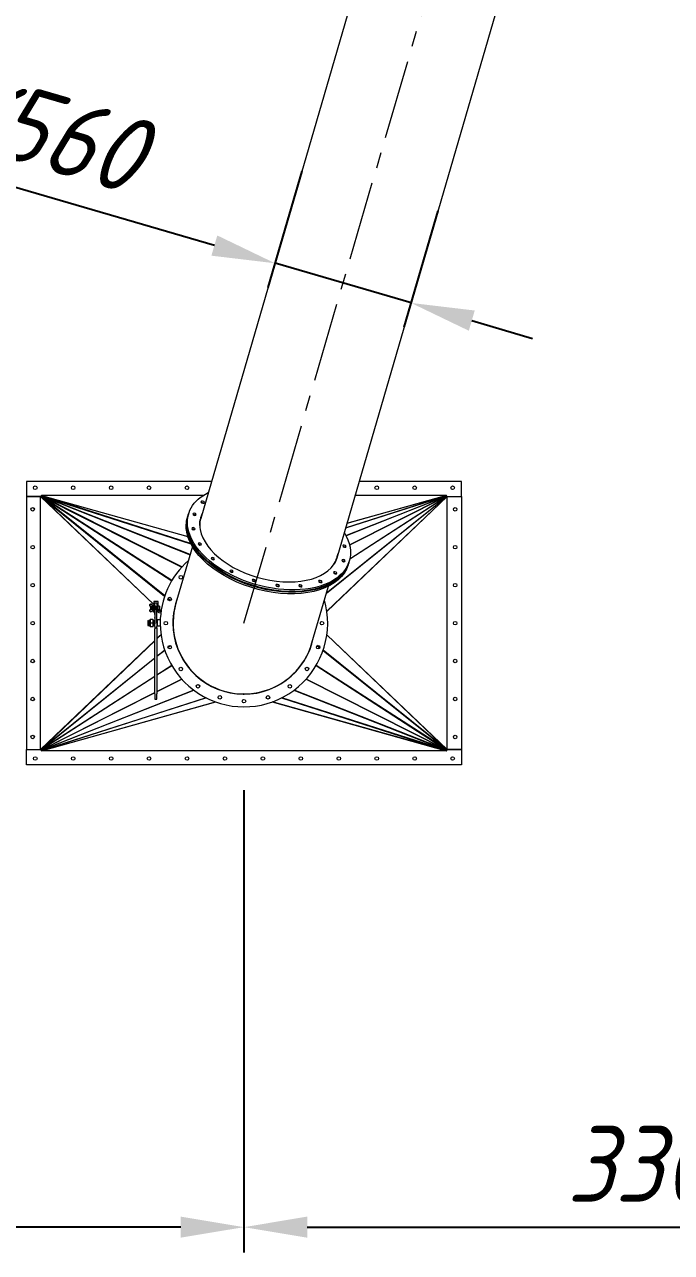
# Model space of a CAD drawing. Header units: inches. Extents: x -350577 to -266477, y -437959 to -377535.
# Drawn here: x -343023 to -340466, y -425663 to -420810 of the extents above; entities that cross this region are included whole.
import ezdxf

# ---------------------------------------------------------------- set-up
doc = ezdxf.new("R2010")
doc.units = ezdxf.units.IN
doc.header["$MEASUREMENT"] = 0
doc.linetypes.add('CENTER', pattern=[2, 1.25, -0.25, 0.25, -0.25])
doc.layers.add('CENTER       (itatec)', color=4, linetype='CENTER', lineweight=9)
doc.layers.add('ORGINAL (itatec)', color=3, linetype='Continuous', lineweight=9)
doc.styles.add('Geniso', font='geniso.shx', dxfattribs={"oblique": 15})
doc.dimstyles.new('scale 1b100', dxfattribs={"dimscale": 100, "dimtxt": 3, "dimasz": 2.5, "dimexe": 1, "dimexo": 1, "dimgap": 1, "dimtad": 1, "dimdec": 0, "dimzin": 0, "dimdsep": 46, "dimtxsty": 'Geniso', "dimcen": 0, "dimclrd": 1, "dimclre": 1, "dimclrt": 7, "dimadec": 0, "dimazin": 0, "dimtfac": 1, "dimtdec": 0, "dimtmove": 0, "dimatfit": 3, "dimfxl": 0.75, "dimtolj": 1, "dimtzin": 0, "dimarcsym": 0})

# ---------------------------------------------------------------- blocks, each defined once
blk = doc.blocks.new('*D38')
at = {"layer": 'Defpoints', "color": 0, "transparency": 16777216}
for p in [(-345505.2, -416935.9), (-342155.6, -423735.9), (-345505.2, -425563.4)]:
    blk.add_point(p, dxfattribs=at)
at = {"layer": 'ORGINAL (itatec)', "color": 1, "lineweight": -2, "transparency": 16777216}
for p, q in [((-345505.2, -417035.9), (-345505.2, -425663.4)), ((-342155.6, -423835.9), (-342155.6, -425663.4)), ((-342405.6, -425563.4), (-345255.2, -425563.4))]:
    blk.add_line(p, q, dxfattribs=at)
at = {"layer": 'ORGINAL (itatec)', "color": 1, "transparency": 16777216}
for points in [[(-345255.2, -425521.7), (-345255.2, -425605), (-345505.2, -425563.4)], [(-342405.6, -425521.7), (-342405.6, -425605), (-342155.6, -425563.4)]]:
    blk.add_solid(points, dxfattribs=at)
at = {"layer": 'ORGINAL (itatec)', "color": 7, "transparency": 16777216, "insert": (-343830.4, -425313.4), "char_height": 300, "attachment_point": 5, "style": 'Geniso'}
blk.add_mtext('\\A1;3350', dxfattribs=at)
blk = doc.blocks.new('*D39')
at = {"layer": 'Defpoints', "color": 0, "transparency": 16777216}
for p in [(-338855.2, -423525.9), (-342155.6, -423735.9), (-338855.2, -425563.4)]:
    blk.add_point(p, dxfattribs=at)
at = {"layer": 'ORGINAL (itatec)', "color": 1, "lineweight": -2, "transparency": 16777216}
for p, q in [((-338855.2, -423625.9), (-338855.2, -425663.4)), ((-342155.6, -423835.9), (-342155.6, -425663.4)), ((-341905.6, -425563.4), (-339105.2, -425563.4))]:
    blk.add_line(p, q, dxfattribs=at)
at = {"layer": 'ORGINAL (itatec)', "color": 1, "transparency": 16777216}
for points in [[(-341905.6, -425521.7), (-341905.6, -425605), (-342155.6, -425563.4)], [(-339105.2, -425521.7), (-339105.2, -425605), (-338855.2, -425563.4)]]:
    blk.add_solid(points, dxfattribs=at)
at = {"layer": 'ORGINAL (itatec)', "color": 7, "transparency": 16777216, "insert": (-340505.4, -425313.4), "char_height": 300, "attachment_point": 5, "style": 'Geniso'}
blk.add_mtext('\\A1;3300', dxfattribs=at)
blk = doc.blocks.new('*D73')
at = {"layer": 'Defpoints', "color": 0, "transparency": 16777216}
for p in [(-341898.4, -421293.4), (-341360.8, -421450.2), (-342032.6, -421753.6)]:
    blk.add_point(p, dxfattribs=at)
at = {"layer": 'ORGINAL (itatec)', "color": 1, "lineweight": -2, "transparency": 16777216}
for p, q in [((-342272.6, -421683.6), (-343536.4, -421315.1)), ((-341926.4, -421389.4), (-342060.6, -421849.6)), ((-341388.8, -421546.2), (-341522.9, -422006.4)), ((-341495, -421910.4), (-342032.6, -421753.6)), ((-341254.9, -421980.3), (-341014.9, -422050.3))]:
    blk.add_line(p, q, dxfattribs=at)
at = {"layer": 'ORGINAL (itatec)', "color": 1, "transparency": 16777216}
for points in [[(-342260.9, -421643.6), (-342284.2, -421723.6), (-342032.6, -421753.6)], [(-341243.3, -421940.3), (-341266.6, -422020.3), (-341495, -421910.4)]]:
    blk.add_solid(points, dxfattribs=at)
at = {"layer": 'ORGINAL (itatec)', "color": 7, "transparency": 16777216, "insert": (-342954.5, -421224.3), "char_height": 300, "attachment_point": 5, "rotation": 343.7438, "style": 'Geniso'}
blk.add_mtext('\\A1;%%C560', dxfattribs=at)

msp = doc.modelspace()

# ---------------------------------------------------------------- linework, layer by layer
at = {"layer": 'CENTER       (itatec)', "ltscale": 250}
msp.add_lwpolyline([(-342155.6, -423175.9), (-339934.4, -415558.3), (-339934.4, -415558.3, -0.284093), (-339527.4, -415117.4), (-333501.9, -412742.7)], format="xyb", dxfattribs=at)
at = {"layer": 'ORGINAL (itatec)'}
for p, q in [((-341309.3, -419273.1), (-342326.6, -422762.1)), ((-340771.7, -419429.9), (-341789, -422918.8)), ((-342284, -422615.9), (-343015.6, -422615.9)), ((-343015.6, -422615.9), (-343015.6, -422675.9)), ((-341295.6, -422615.9), (-341700.7, -422615.9)), ((-341295.6, -422675.9), (-341295.6, -422615.9)), ((-342956, -422672.8), (-342956.2, -422671.7)), ((-342956.2, -422671.7), (-342377.2, -422833.8)), ((-342366.2, -422860.7), (-342956.2, -422671.7)), ((-342955.6, -422671.3), (-342377.4, -422833.2)), ((-342955.6, -422671.8), (-342955.6, -422671.3)), ((-342316.6, -422671.3), (-342955.6, -422671.3)), ((-341754.2, -422799.6), (-341355.1, -422671.7)), ((-341355.1, -422671.7), (-341749.1, -422782)), ((-341749, -422781.4), (-341355.6, -422671.3)), ((-341355.6, -422671.3), (-341716.8, -422671.3)), ((-341355.6, -422671.8), (-341355.6, -422671.3)), ((-341355.2, -422672.8), (-341355.1, -422671.7)), ((-343015.6, -422675.9), (-342959.2, -422675.9)), ((-343015.6, -422675.9), (-343015.6, -423675.9)), ((-342959.2, -422675.9), (-343015.6, -422675.9)), ((-342958.5, -422675.9), (-342959.2, -422675.9)), ((-342959.2, -422675.9), (-342512.3, -423102.3)), ((-342959.2, -423675.9), (-342959.2, -422675.9)), ((-342957.3, -422675.7), (-342959, -422675.5)), ((-342959, -422675.5), (-342469, -423069.2)), ((-342512.3, -423101.7), (-342959, -422675.5)), ((-342955.6, -422675.9), (-342958.6, -422674.7)), ((-342958.6, -422674.7), (-342441.2, -423008.6)), ((-342468.7, -423068.3), (-342958.6, -422674.7)), ((-342955.6, -422675.9), (-342958.1, -422674)), ((-342958.1, -422674), (-342401.7, -422954.5)), ((-342440.8, -423007.8), (-342958.1, -422674)), ((-342956.5, -422674.9), (-342957.6, -422673.3)), ((-342957.6, -422673.3), (-342368.5, -422905.6)), ((-342401.1, -422953.8), (-342957.6, -422673.3)), ((-342956.5, -422673.7), (-342957, -422672.5)), ((-342957, -422672.5), (-342365.5, -422862)), ((-342368.2, -422904.7), (-342957, -422672.5)), ((-342440.9, -423008.1), (-342955.6, -422675.9)), ((-342440.9, -423008.1), (-342955.6, -422675.9)), ((-341352.3, -422675.5), (-341830, -423059.3)), ((-341829.5, -423057.8), (-341352.7, -422674.7)), ((-341827.9, -423129.3), (-341352.3, -422675.5)), ((-341352.1, -422675.9), (-341827.9, -423129.9)), ((-341354.2, -422672.5), (-341754.6, -422800.8)), ((-341752.3, -422829.4), (-341354.2, -422672.5)), ((-341353.6, -422673.3), (-341751.8, -422830.3)), ((-341738.2, -422867.1), (-341353.6, -422673.3)), ((-341353.2, -422674), (-341738, -422868)), ((-341352.7, -422674.7), (-341737.3, -422922.9)), ((-341737.2, -422922.1), (-341355.6, -422675.9)), ((-341737.2, -422922.1), (-341355.6, -422675.9)), ((-341737.1, -422921.8), (-341353.2, -422674)), ((-341355.6, -422675.9), (-341353.2, -422674)), ((-341355.6, -422675.9), (-341352.7, -422674.7)), ((-341354.8, -422674.9), (-341353.6, -422673.3)), ((-341354.7, -422673.7), (-341354.2, -422672.5)), ((-341354, -422675.7), (-341352.3, -422675.5)), ((-341352.8, -422675.9), (-341352.1, -422675.9)), ((-341352.1, -423675.9), (-341352.1, -422675.9)), ((-341352.1, -422675.9), (-341295.6, -422675.9)), ((-341352.1, -422675.9), (-341295.6, -422675.9)), ((-341295.6, -422675.9), (-341295.6, -423675.9)), ((-342377.4, -422754), (-342379.2, -422760.3)), ((-342374.7, -422744.7), (-342376.5, -422750.9)), ((-342359.1, -422873.5), (-342424.4, -423097.5)), ((-341741.9, -422939.3), (-341743.7, -422945.6)), ((-341739.1, -422930), (-341741, -422936.2)), ((-341886.8, -423254.3), (-341821.5, -423030.2)), ((-342527.9, -423105.2), (-342527.9, -423105.2)), ((-342520.8, -423101.1), (-342520.8, -423101.2)), ((-342514.3, -423109.4), (-342520.8, -423101.1)), ((-342514.3, -423123.3), (-342514.3, -423108.5)), ((-342514.3, -423108.5), (-342512.3, -423108.5)), ((-342494.3, -423090.9), (-342512.3, -423090.9)), ((-342512.3, -423090.9), (-342512.3, -423117.4)), ((-342507.3, -423117.4), (-342507.3, -423095.9)), ((-342507.3, -423095.9), (-342499.3, -423095.9)), ((-342500.8, -423112.7), (-342507.3, -423106.4)), ((-342507.3, -423107.1), (-342501.5, -423112.7)), ((-342499.3, -423095.9), (-342499.3, -423121.4)), ((-342494.3, -423124.1), (-342494.3, -423090.9)), ((-342489.6, -423108.4), (-342494.3, -423108.4)), ((-342489.6, -423108.4), (-342489.6, -423123.4)), ((-342489, -423109.4), (-342489.6, -423108.4)), ((-342456, -423079.6), (-342446.6, -423087.1)), ((-342445.7, -423086.7), (-342455.8, -423078.7)), ((-342427, -423102.9), (-342426.1, -423103.6)), ((-342425.9, -423102.7), (-342426.7, -423102)), ((-342527.9, -423126.6), (-342527.9, -423126.6)), ((-342525.3, -423112.7), (-342524.6, -423111.9)), ((-342525.3, -423112.7), (-342525.3, -423119.1)), ((-342525.3, -423119.1), (-342524.6, -423119.9)), ((-342524.6, -423111.9), (-342524.6, -423119.9)), ((-342523.8, -423111.9), (-342524.6, -423111.9)), ((-342523.8, -423119.9), (-342524.6, -423119.9)), ((-342523.8, -423111.9), (-342523.8, -423119.9)), ((-342523, -423112.7), (-342523.8, -423111.9)), ((-342523, -423119.1), (-342523.8, -423119.9)), ((-342523, -423112.7), (-342523, -423119.1)), ((-342522.3, -423112.7), (-342523, -423112.7)), ((-342522.3, -423119.1), (-342523, -423119.1)), ((-342522.3, -423112.7), (-342521.5, -423111.9)), ((-342522.3, -423112.7), (-342522.3, -423119.1)), ((-342522.3, -423119.1), (-342521.5, -423119.9)), ((-342521.5, -423111.9), (-342521.5, -423119.9)), ((-342520.8, -423111.9), (-342521.5, -423111.9)), ((-342520.8, -423119.9), (-342521.5, -423119.9)), ((-342520.8, -423120.8), (-342520.8, -423111)), ((-342514.3, -423122.4), (-342520.8, -423130.7)), ((-342520.8, -423130.6), (-342520.8, -423130.7)), ((-342514.3, -423123.3), (-342512.3, -423123.3)), ((-342512.3, -423132.4), (-342512.3, -423117.4)), ((-342512.3, -423117.4), (-342507.3, -423117.4)), ((-342512.3, -423132.4), (-342507.6, -423132.4)), ((-342507.3, -423131.6), (-342507.6, -423131.6)), ((-342507.6, -423131.6), (-342507.6, -423131.6)), ((-342507.3, -423131.6), (-342507.6, -423131.6)), ((-342507.6, -423133.5), (-342507.6, -423131.6)), ((-342507.3, -423133.5), (-342507.6, -423133.5)), ((-342507.6, -423133.7), (-342507.6, -423133.5)), ((-342507.3, -423133.7), (-342507.6, -423133.7)), ((-342507.6, -423136.1), (-342507.6, -423133.7)), ((-342507.3, -423136.1), (-342507.6, -423136.1)), ((-342507.3, -423136.8), (-342507.6, -423136.8)), ((-342507.6, -423137.1), (-342507.6, -423136.8)), ((-342507.3, -423137.1), (-342507.6, -423137.1)), ((-342507.6, -423141.4), (-342507.6, -423137.1)), ((-342507.6, -423141.4), (-342507.6, -423141.9)), ((-342507.3, -423141.4), (-342507.6, -423141.4)), ((-342507.3, -423141.9), (-342507.6, -423141.9)), ((-342507.6, -423142.5), (-342507.6, -423141.9)), ((-342507.6, -423142.5), (-342507.6, -423144.1)), ((-342507.6, -423144.1), (-342507.6, -423144.2)), ((-342507.3, -423144.1), (-342507.6, -423144.1)), ((-342507.6, -423144.2), (-342507.6, -423148.4)), ((-342507.3, -423148.4), (-342507.6, -423148.4)), ((-342507.3, -423153.2), (-342507.6, -423153.2)), ((-342507.6, -423153.6), (-342507.6, -423153.2)), ((-342507.3, -423153.6), (-342507.6, -423153.6)), ((-342507.6, -423156.1), (-342507.6, -423153.6)), ((-342507.6, -423156.1), (-342507.6, -423156.5)), ((-342507.3, -423156.1), (-342507.6, -423156.1)), ((-342507.3, -423156.5), (-342507.6, -423156.5)), ((-342507.6, -423156.8), (-342507.6, -423156.5)), ((-342507.3, -423156.8), (-342507.6, -423156.8)), ((-342507.6, -423156.8), (-342507.6, -423158.4)), ((-342506.9, -423112.7), (-342507.3, -423112.7)), ((-342507.3, -423117.4), (-342507.3, -423131.6)), ((-342506.9, -423119.1), (-342507.3, -423119.1)), ((-342507.3, -423120.9), (-342507.3, -423175.9)), ((-342507.3, -423120.9), (-342499.3, -423120.9)), ((-342507.3, -423130.9), (-342507.3, -423130.9)), ((-342506.9, -423112.7), (-342506.2, -423111.9)), ((-342506.9, -423112.7), (-342506.9, -423119.1)), ((-342506.9, -423119.1), (-342506.2, -423119.9)), ((-342506.2, -423111.9), (-342506.2, -423119.9)), ((-342505.4, -423111.9), (-342506.2, -423111.9)), ((-342505.4, -423119.9), (-342506.2, -423119.9)), ((-342505.4, -423111.9), (-342505.4, -423119.9)), ((-342504.6, -423112.7), (-342505.4, -423111.9)), ((-342504.6, -423119.1), (-342505.4, -423119.9)), ((-342504.6, -423112.7), (-342504.6, -423119.1)), ((-342503.9, -423112.7), (-342504.6, -423112.7)), ((-342503.9, -423119.1), (-342504.6, -423119.1)), ((-342503.9, -423112.7), (-342503.1, -423111.9)), ((-342503.9, -423112.7), (-342503.9, -423119.1)), ((-342503.9, -423119.1), (-342503.1, -423119.9)), ((-342503.1, -423111.9), (-342503.1, -423119.9)), ((-342502.3, -423111.9), (-342503.1, -423111.9)), ((-342502.3, -423119.9), (-342503.1, -423119.9)), ((-342502.3, -423111.9), (-342502.3, -423119.9)), ((-342501.6, -423112.7), (-342502.3, -423111.9)), ((-342501.6, -423119.1), (-342502.3, -423119.9)), ((-342501.6, -423112.7), (-342501.6, -423119.1)), ((-342500.8, -423112.7), (-342501.6, -423112.7)), ((-342500.8, -423119.1), (-342501.6, -423119.1)), ((-342500.8, -423112.7), (-342500, -423111.9)), ((-342500.8, -423112.7), (-342500.8, -423119.1)), ((-342500.8, -423119.1), (-342500, -423119.9)), ((-342500, -423111.9), (-342500, -423119.9)), ((-342499.3, -423111.9), (-342500, -423111.9)), ((-342499.3, -423119.9), (-342500, -423119.9)), ((-342499.3, -423175.9), (-342499.3, -423121.4)), ((-342489.6, -423123.4), (-342494.3, -423123.4)), ((-342491.9, -423133.8), (-342484.2, -423135.8)), ((-342483.6, -423130.8), (-342490.6, -423128.9)), ((-342490.3, -423123.4), (-342483.4, -423129.9)), ((-342489, -423122.4), (-342489.6, -423123.4)), ((-342483.3, -423129.3), (-342489.6, -423123.4)), ((-342489, -423109.4), (-342489, -423122.4)), ((-342435.2, -423147.3), (-342434.3, -423144)), ((-342434.3, -423144), (-342434.8, -423143.9)), ((-342535.6, -423166.7), (-342534.8, -423165.9)), ((-342535.6, -423166.7), (-342535.6, -423185.1)), ((-342535.6, -423185.1), (-342534.8, -423185.9)), ((-342534.8, -423165.9), (-342534.8, -423185.9)), ((-342534, -423165.9), (-342534.8, -423165.9)), ((-342534, -423185.9), (-342534.8, -423185.9)), ((-342534, -423165.9), (-342534, -423185.9)), ((-342533.2, -423166.7), (-342534, -423165.9)), ((-342533.2, -423185.1), (-342534, -423185.9)), ((-342533.2, -423185.1), (-342533.2, -423166.7)), ((-342532.4, -423166.7), (-342533.2, -423166.7)), ((-342532.4, -423185.1), (-342533.2, -423185.1)), ((-342532.4, -423166.7), (-342531.6, -423165.9)), ((-342532.4, -423166.7), (-342532.4, -423185.1)), ((-342532.4, -423185.1), (-342531.6, -423185.9)), ((-342531.6, -423165.9), (-342531.6, -423185.9)), ((-342530.8, -423165.9), (-342531.6, -423165.9)), ((-342530.8, -423185.9), (-342531.6, -423185.9)), ((-342530.8, -423165.9), (-342530.8, -423185.9)), ((-342530, -423166.7), (-342530.8, -423165.9)), ((-342530, -423185.1), (-342530.8, -423185.9)), ((-342530, -423185.1), (-342530, -423166.7)), ((-342529.3, -423166.7), (-342530, -423166.7)), ((-342529.3, -423185.1), (-342530, -423185.1)), ((-342529.3, -423166.7), (-342528.5, -423165.9)), ((-342529.3, -423166.7), (-342529.3, -423185.1)), ((-342529.3, -423185.1), (-342528.5, -423185.9)), ((-342528.5, -423165.9), (-342528.5, -423185.9)), ((-342527.7, -423165.9), (-342528.5, -423165.9)), ((-342527.7, -423185.9), (-342528.5, -423185.9)), ((-342527.7, -423165.9), (-342527.7, -423185.9)), ((-342526.9, -423166.6), (-342527.7, -423165.9)), ((-342526.9, -423185.2), (-342527.7, -423185.9)), ((-342526.9, -423163.4), (-342526.9, -423188.5)), ((-342526.3, -423164.3), (-342526.3, -423161.4)), ((-342526.3, -423161.4), (-342526.3, -423161.4)), ((-342526.3, -423161.4), (-342526.3, -423164.3)), ((-342526.3, -423164.3), (-342526.3, -423164.3)), ((-342526.3, -423178.8), (-342526.3, -423173)), ((-342526.3, -423173), (-342526.3, -423173)), ((-342526.3, -423173), (-342526.3, -423178.8)), ((-342526.3, -423178.8), (-342526.3, -423178.8)), ((-342526.3, -423190.4), (-342526.3, -423187.5)), ((-342526.3, -423187.5), (-342526.3, -423187.5)), ((-342526.3, -423187.5), (-342526.3, -423190.4)), ((-342526.3, -423190.4), (-342526.3, -423190.4)), ((-342525.5, -423161.4), (-342525.5, -423161.4)), ((-342515.5, -423161.4), (-342525.5, -423161.4)), ((-342525.5, -423175.9), (-342525.5, -423175.9)), ((-342525.5, -423175.9), (-342525.5, -423175.9)), ((-342515.5, -423175.9), (-342525.5, -423175.9)), ((-342525.5, -423190.4), (-342525.5, -423190.4)), ((-342515.5, -423190.4), (-342525.5, -423190.4)), ((-342515.5, -423161.4), (-342515.5, -423161.4)), ((-342515.5, -423175.9), (-342515.5, -423175.9)), ((-342515.5, -423175.9), (-342515.5, -423175.9)), ((-342515.5, -423190.4), (-342515.5, -423190.4)), ((-342514.1, -423188.5), (-342514.1, -423163.4)), ((-342513.4, -423166.7), (-342514.1, -423166.7)), ((-342513.4, -423185.1), (-342514.1, -423185.1)), ((-342513.4, -423166.7), (-342512.6, -423165.9)), ((-342513.4, -423166.7), (-342513.4, -423185.1)), ((-342513.4, -423185.1), (-342512.6, -423185.9)), ((-342512.6, -423165.9), (-342512.6, -423185.9)), ((-342511.8, -423165.9), (-342512.6, -423165.9)), ((-342511.8, -423185.9), (-342512.6, -423185.9)), ((-342511.8, -423165.9), (-342511.8, -423185.9)), ((-342511, -423166.7), (-342511.8, -423165.9)), ((-342511, -423185.1), (-342511.8, -423185.9)), ((-342511, -423185.1), (-342511, -423166.7)), ((-342510.2, -423166.7), (-342511, -423166.7)), ((-342510.2, -423185.1), (-342511, -423185.1)), ((-342510.2, -423166.7), (-342509.4, -423165.9)), ((-342510.2, -423166.7), (-342510.2, -423185.1)), ((-342510.2, -423185.1), (-342509.4, -423185.9)), ((-342509.4, -423165.9), (-342509.4, -423185.9)), ((-342508.6, -423165.9), (-342509.4, -423165.9)), ((-342508.6, -423185.9), (-342509.4, -423185.9)), ((-342508.6, -423165.9), (-342508.6, -423185.9)), ((-342507.9, -423166.7), (-342508.6, -423165.9)), ((-342507.9, -423185.1), (-342508.6, -423185.9)), ((-342507.9, -423185.1), (-342507.9, -423166.7)), ((-342507.3, -423166.7), (-342507.9, -423166.7)), ((-342507.3, -423185.1), (-342507.9, -423185.1)), ((-342507.6, -423158.4), (-342507.6, -423161.6)), ((-342507.3, -423158.4), (-342507.6, -423158.4)), ((-342507.3, -423161.6), (-342507.6, -423161.6)), ((-342507.3, -423167.9), (-342507.6, -423167.9)), ((-342507.6, -423168.3), (-342507.6, -423167.9)), ((-342507.3, -423168.3), (-342507.6, -423168.3)), ((-342507.6, -423168.8), (-342507.6, -423168.3)), ((-342507.3, -423168.8), (-342507.6, -423168.8)), ((-342507.6, -423173), (-342507.6, -423174.3)), ((-342507.3, -423173), (-342507.6, -423173)), ((-342507.3, -423174.3), (-342507.6, -423174.3)), ((-342507.6, -423174.3), (-342507.6, -423175.5)), ((-342507.3, -423175.5), (-342507.6, -423175.5)), ((-342507.3, -423175.7), (-342507.6, -423175.7)), ((-342507.6, -423176.2), (-342507.6, -423175.7)), ((-342507.3, -423176.2), (-342507.6, -423176.2)), ((-342507.6, -423176.6), (-342507.6, -423177.8)), ((-342507.3, -423176.6), (-342507.6, -423176.6)), ((-342507.6, -423177.8), (-342507.6, -423179.1)), ((-342507.3, -423179.1), (-342507.6, -423179.1)), ((-342507.3, -423188.9), (-342507.3, -423175.9)), ((-342507.3, -423188.9), (-342507.3, -423193.9)), ((-342507.3, -423193.9), (-342507.3, -423198.9)), ((-342507.3, -423193.9), (-342499.3, -423193.9)), ((-342507.3, -423455.9), (-342507.3, -423198.9)), ((-342499.1, -423165.9), (-342499.3, -423165.9)), ((-342499.3, -423175.9), (-342499.3, -423188.9)), ((-342499.1, -423185.9), (-342499.3, -423185.9)), ((-342499.3, -423193.9), (-342499.3, -423188.9)), ((-342499.3, -423193.9), (-342499.3, -423198.9)), ((-342499.3, -423198.9), (-342499.3, -423455.9)), ((-342499.1, -423165.9), (-342499.1, -423185.9)), ((-342498.6, -423166.5), (-342499.1, -423165.9)), ((-342498.6, -423185.4), (-342499.1, -423185.9)), ((-342498.6, -423163.4), (-342498.6, -423188.4)), ((-342486.4, -423163.4), (-342498.6, -423163.4)), ((-342486.4, -423188.4), (-342498.6, -423188.4)), ((-342436.1, -423158.4), (-342435.5, -423158.4)), ((-342436.1, -423193.4), (-342435.5, -423193.4)), ((-342435.5, -423158.4), (-342435.5, -423168.6)), ((-342435.4, -423163.4), (-342435.5, -423163.4)), ((-342435.5, -423183.2), (-342435.5, -423193.4)), ((-342435.4, -423188.4), (-342435.5, -423188.4)), ((-342507.3, -423244.7), (-342959.2, -423675.9)), ((-342507.3, -423245.4), (-342959, -423676.4)), ((-342483.4, -423221.9), (-342499.3, -423237.1)), ((-342483.3, -423222.5), (-342499.3, -423237.8)), ((-342427, -423248.9), (-342426.1, -423248.2)), ((-342425.9, -423249.2), (-342426.7, -423249.8)), ((-341885.3, -423249.2), (-341884.5, -423249.8)), ((-341884.3, -423248.9), (-341885.1, -423248.3)), ((-341827.9, -423221.9), (-341352.1, -423675.9)), ((-341827.9, -423222.5), (-341352.3, -423676.4)), ((-342499.3, -423307), (-342469, -423282.6)), ((-342468.7, -423283.5), (-342499.3, -423308.2)), ((-342456, -423272.2), (-342446.6, -423264.7)), ((-342445.7, -423265.1), (-342455.8, -423273.2)), ((-341865.6, -423265.1), (-341855.5, -423273.2)), ((-341855.3, -423272.2), (-341864.7, -423264.7)), ((-341842.6, -423283.5), (-341352.7, -423677.1)), ((-341352.3, -423676.4), (-341842.3, -423282.6)), ((-342959, -423676.4), (-342507.3, -423313.5)), ((-342507.3, -423314.6), (-342958.6, -423677.1)), ((-342499.3, -423380.8), (-342441.2, -423343.3)), ((-342440.9, -423343.8), (-342499.3, -423381.5)), ((-342440.9, -423343.8), (-342499.3, -423381.5)), ((-342440.8, -423344), (-342499.3, -423381.8)), ((-342399.2, -423316.1), (-342398.3, -423315.6)), ((-342398, -423316.1), (-342398.9, -423316.6)), ((-342398, -423316.1), (-342398.9, -423316.6)), ((-342397.9, -423316.3), (-342398.7, -423316.9)), ((-341913.4, -423316.3), (-341912.5, -423316.9)), ((-341913.3, -423316.1), (-341912.4, -423316.6)), ((-341913.3, -423316.1), (-341912.4, -423316.6)), ((-341912.1, -423316.1), (-341913, -423315.6)), ((-341870.5, -423344), (-341353.2, -423677.8)), ((-341870.4, -423343.8), (-341355.6, -423675.9)), ((-341870.4, -423343.8), (-341355.6, -423675.9)), ((-341352.7, -423677.1), (-341870.1, -423343.3)), ((-342958.6, -423677.1), (-342507.3, -423385.9)), ((-342507.3, -423386.9), (-342958.1, -423677.8)), ((-342507.3, -423386.6), (-342955.6, -423675.9)), ((-342507.3, -423386.6), (-342955.6, -423675.9)), ((-342499.3, -423446.6), (-342401.7, -423397.4)), ((-342401.1, -423398), (-342499.3, -423447.5)), ((-342355.1, -423373.9), (-342354.1, -423373.4)), ((-342353.5, -423374), (-342354.4, -423374.5)), ((-341957.8, -423374), (-341956.8, -423374.5)), ((-341956.2, -423373.9), (-341957.2, -423373.4)), ((-341910.2, -423398), (-341353.6, -423678.5)), ((-341353.2, -423677.8), (-341909.6, -423397.4)), ((-342957.6, -423678.5), (-342354.3, -423440.7)), ((-342353.4, -423441.3), (-342957, -423679.3)), ((-342297.7, -423418.4), (-342296.5, -423417.9)), ((-342295.5, -423418.5), (-342296.7, -423419)), ((-342230.9, -423446.7), (-342229.1, -423446.1)), ((-342227.6, -423446.7), (-342229, -423447.2)), ((-342227.6, -423446.5), (-342227.6, -423446.7)), ((-342225.8, -423447), (-342227.6, -423446.7)), ((-342085.5, -423447), (-342083.7, -423446.7)), ((-342083.7, -423446.5), (-342083.7, -423446.7)), ((-342083.7, -423446.7), (-342082.3, -423447.2)), ((-342080.4, -423446.7), (-342082.2, -423446.1)), ((-342015.8, -423418.5), (-342014.6, -423419)), ((-342013.6, -423418.4), (-342014.8, -423417.9)), ((-341957.9, -423441.3), (-341354.2, -423679.3)), ((-341353.6, -423678.5), (-341957, -423440.7)), ((-342958.1, -423677.8), (-342507.3, -423450.6)), ((-342507.3, -423451.6), (-342957.6, -423678.5)), ((-342957, -423679.3), (-342306.1, -423470.8)), ((-342304.7, -423471.4), (-342956.2, -423680.1)), ((-342956.2, -423680.1), (-342267.7, -423487.4)), ((-342955.6, -423680.5), (-342266.9, -423487.7)), ((-342507.3, -423455.9), (-342507.3, -423475.9)), ((-342507.3, -423475.9), (-342499.3, -423475.9)), ((-342499.3, -423475.9), (-342499.3, -423455.9)), ((-342158.9, -423456.9), (-342156.2, -423456.1)), ((-342156.2, -423456.1), (-342158, -423455.9)), ((-342157, -423456.9), (-342155.6, -423456.5)), ((-342156.2, -423455.9), (-342156.2, -423456.1)), ((-342155.6, -423455.9), (-342155.6, -423456.5)), ((-342155.6, -423456.5), (-342154.3, -423456.9)), ((-342155.1, -423455.9), (-342155.1, -423456.1)), ((-342155.1, -423456.1), (-342153.2, -423455.9)), ((-342152.4, -423456.9), (-342155.1, -423456.1)), ((-342044.4, -423487.7), (-341355.6, -423680.5)), ((-341355.1, -423680.1), (-342043.6, -423487.4)), ((-342006.6, -423471.4), (-341355.1, -423680.1)), ((-341354.2, -423679.3), (-342005.2, -423470.8)), ((-343015.6, -423675.9), (-342959.2, -423675.9)), ((-343015.6, -423735.9), (-343015.6, -423675.9)), ((-343015.6, -423675.9), (-342959.2, -423675.9)), ((-342958.5, -423675.9), (-342959.2, -423675.9)), ((-342957.3, -423676.1), (-342959, -423676.4)), ((-342955.6, -423675.9), (-342958.6, -423677.1)), ((-342955.6, -423675.9), (-342958.1, -423677.8)), ((-342956.5, -423677), (-342957.6, -423678.5)), ((-342956.5, -423678.1), (-342957, -423679.3)), ((-342956, -423679), (-342956.2, -423680.1)), ((-342955.6, -423680), (-342955.6, -423680.5)), ((-341355.6, -423680.5), (-342955.6, -423680.5)), ((-341355.6, -423675.9), (-341352.7, -423677.1)), ((-341355.6, -423675.9), (-341353.2, -423677.8)), ((-341355.6, -423680), (-341355.6, -423680.5)), ((-341355.2, -423679), (-341355.1, -423680.1)), ((-341354.8, -423677), (-341353.6, -423678.5)), ((-341354.7, -423678.1), (-341354.2, -423679.3)), ((-341354, -423676.1), (-341352.3, -423676.4)), ((-341352.8, -423675.9), (-341352.1, -423675.9)), ((-341295.6, -423675.9), (-341352.1, -423675.9)), ((-341352.1, -423675.9), (-341295.6, -423675.9)), ((-341295.6, -423675.9), (-341295.6, -423735.9)), ((-341295.6, -423735.9), (-343015.6, -423735.9))]:
    msp.add_line(p, q, dxfattribs=at)
for centre in [(-342980.6, -422640.9), (-342830.6, -422640.9), (-342680.6, -422640.9), (-342530.6, -422640.9), (-342380.6, -422640.9), (-341630.6, -422640.9), (-341480.6, -422640.9), (-341330.6, -422640.9), (-342990.6, -422725.9), (-341320.6, -422725.9), (-342990.6, -422875.9), (-341320.6, -422875.9), (-342405.2, -422994.6), (-342990.6, -423025.9), (-341320.6, -423025.9), (-342449, -423080.6), (-342990.6, -423175.9), (-342464.1, -423175.9), (-341847.1, -423175.9), (-341320.6, -423175.9), (-342449, -423271.2), (-341862.2, -423271.2), (-342990.6, -423325.9), (-342405.2, -423357.2), (-341906.1, -423357.2), (-341320.6, -423325.9), (-342337, -423425.5), (-341974.3, -423425.5), (-342990.6, -423475.9), (-342251, -423469.3), (-342155.6, -423484.4), (-342060.3, -423469.3), (-341320.6, -423475.9), (-342990.6, -423625.9), (-341320.6, -423625.9), (-342980.6, -423710.9), (-342830.6, -423710.9), (-342680.6, -423710.9), (-342530.6, -423710.9), (-342380.6, -423710.9), (-342230.6, -423710.9), (-342080.6, -423710.9), (-341930.6, -423710.9), (-341780.6, -423710.9), (-341630.6, -423710.9), (-341480.6, -423710.9), (-341330.6, -423710.9)]:
    msp.add_circle(centre, 7, dxfattribs=at)
for centre, radius, start, end in [((-342155.6, -423175.9), 331, 131.5146, 180), ((-342523.2, -423105.2), 4.66, 59.7241, 180), ((-342155.6, -423175.9), 331, 180, 15.973), ((-342155.6, -423175.9), 281, 158.9086, 180), ((-342155.6, -423175.9), 280, 163.744, 343.744), ((-342523.2, -423126.6), 4.66, 180, 300.2759), ((-342489.3, -423124.1), 10, 183.2489, 255), ((-342489.3, -423124.1), 5, 180, 255), ((-342520.1, -423163.4), 6.82, 163.4374, 180), ((-342520.1, -423188.5), 6.82, 180, 196.5626), ((-342520.9, -423163.4), 6.82, 0, 16.5626), ((-342520.9, -423188.5), 6.82, 343.4374, 0), ((-342155.6, -423175.9), 281, 180, 348.579)]:
    msp.add_arc(centre, radius, start, end, dxfattribs=at)
at = {"layer": 'ORGINAL (itatec)', "extrusion": (0, 0, -1)}
for centre, major_axis, ratio, start_param, end_param in [((-342056.9, -422837.3), (-317.8, 92.7), 0.583715, -0.283724, 0.562506), ((-342318.6, -422697.7), (-6.72, 1.96), 0.583715, -3.425317, 2.857868), ((-342061.5, -422852.9), (-317.8, 92.7), 0.583715, -0.283724, 0), ((-342059.6, -422846.7), (-317.8, 92.7), 0.583715, -0.283724, 0.008405), ((-342058.7, -422843.6), (-317.8, 92.7), 0.583715, -0.283724, 0), ((-342351.4, -422745.8), (-6.72, 1.96), 0.583715, -3.425317, 2.857868), ((-342057.8, -422840.5), (-268.8, 78.4), 0.583715, -0.170941, 0), ((-342061.5, -422852.9), (317.8, -92.7), 0.583715, 0, 2.857868), ((-342059.6, -422846.7), (317.8, -92.7), 0.583715, -0.008405, 2.857868), ((-342058.7, -422843.6), (317.8, -92.7), 0.583715, 0, 2.857868), ((-342056.9, -422837.3), (317.8, -92.7), 0.583715, -0.562506, 2.857868), ((-342355.4, -422802.8), (-6.72, 1.96), 0.583715, -3.425317, 2.857868), ((-342196, -422314.2), (228.4, 783.4), 0, -2.195353, -2.194093), ((-342330.1, -422863.3), (-6.72, 1.96), 0.583715, -3.425317, 2.857868), ((-341758.5, -422871.9), (-6.72, 1.96), 0.583715, -3.425317, 2.857868), ((-342278.1, -422921.2), (-6.72, 1.96), 0.583715, -3.425317, 2.857868), ((-342057.8, -422840.5), (268.8, -78.4), 0.583715, 0, 0.170941), ((-341658.4, -422470.9), (-228.4, -783.4), 0, -0.9475, -0.94624), ((-341762.4, -422928.9), (-6.72, 1.96), 0.583715, -3.425317, 2.857868), ((-342204.4, -422970.9), (-6.72, 1.96), 0.583715, -3.425317, 2.857868), ((-342116.3, -423007.5), (-6.72, 1.96), 0.583715, -3.425317, 2.857868), ((-341853.6, -423011.5), (-6.72, 1.96), 0.583715, -3.425317, 2.857868), ((-341795.2, -422977), (-6.72, 1.96), 0.583715, -3.425317, 2.857868), ((-342022.4, -423027.5), (-6.72, 1.96), 0.583715, -3.425317, 2.857868), ((-341931.9, -423028.8), (-6.72, 1.96), 0.583715, -3.425317, 2.857868)]:
    msp.add_ellipse(centre, major_axis=major_axis, ratio=ratio, start_param=start_param, end_param=end_param, dxfattribs=at)
at = {"layer": 'ORGINAL (itatec)'}
for centre, major_axis, start_param, end_param in [((-342320.5, -422703.9), (-6.72, 1.96), -2.222803, -0.918789), ((-342353.2, -422752), (-6.72, 1.96), -2.222803, -0.918789), ((-342056.9, -422837.3), (-269.8, 78.7), -0.08439, 0.283724), ((-342057.8, -422840.5), (-268.8, 78.4), 0, 0.170941), ((-342060.6, -422849.8), (-268.8, 78.4), -0.029812, 0.005268), ((-342061.5, -422852.9), (-269.8, 78.7), -0.08439, -0.049523), ((-342059.6, -422846.7), (-269.8, 78.7), -0.08439, -0.029706), ((-342058.7, -422843.6), (-269.8, 78.7), -0.08439, -0.019802), ((-342357.2, -422809.1), (-6.72, 1.96), -2.222803, -0.918789), ((-342056.9, -422837.3), (-269.8, 78.7), 0.283724, 3.225983), ((-342331.9, -422869.5), (-6.72, 1.96), -2.222803, -0.918789), ((-342059.6, -422846.7), (269.8, -78.7), 0.029706, 0.08439), ((-342058.7, -422843.6), (269.8, -78.7), 0.019802, 0.08439), ((-341760.3, -422878.1), (-6.72, 1.96), -2.222803, -0.918789), ((-342279.9, -422927.4), (-6.72, 1.96), -2.222803, -0.918789), ((-342057.8, -422840.5), (268.8, -78.4), -0.170941, 0), ((-342060.6, -422849.8), (268.8, -78.4), -0.005268, 0.029812), ((-342061.5, -422852.9), (269.8, -78.7), 0.049523, 0.08439), ((-341764.2, -422935.2), (-6.72, 1.96), -2.222803, -0.918789), ((-342206.2, -422977.1), (-6.72, 1.96), -2.222803, -0.918789), ((-342118.1, -423013.7), (-6.72, 1.96), -2.222803, -0.918789), ((-341797, -422983.3), (-6.72, 1.96), -2.222803, -0.918789), ((-342024.2, -423033.7), (-6.72, 1.96), -2.222803, -0.918789), ((-341933.7, -423035.1), (-6.72, 1.96), -2.222803, -0.918789), ((-341855.4, -423017.7), (-6.72, 1.96), -2.222803, -0.918789)]:
    msp.add_ellipse(centre, major_axis=major_axis, ratio=0.583715, start_param=start_param, end_param=end_param, dxfattribs=at)
for points, knots in [([(-342525.5, -423109.3), (-342525.6, -423109.2), (-342525.7, -423109.2), (-342526, -423108.9), (-342526.3, -423108.7), (-342526.7, -423108.3), (-342526.9, -423108.1), (-342527.2, -423107.5), (-342527.4, -423107.3), (-342527.6, -423106.7), (-342527.7, -423106.4), (-342527.8, -423105.8), (-342527.9, -423105.5), (-342527.9, -423104.9), (-342527.8, -423104.6), (-342527.7, -423104), (-342527.6, -423103.7), (-342527.4, -423103.1), (-342527.2, -423102.9), (-342526.9, -423102.3), (-342526.7, -423102.1), (-342526.3, -423101.7), (-342526, -423101.5), (-342525.5, -423101.1), (-342525.2, -423101), (-342524.7, -423100.8), (-342524.4, -423100.7), (-342523.8, -423100.6), (-342523.5, -423100.5), (-342523.2, -423100.5), (-342522.9, -423100.5), (-342522.6, -423100.6), (-342522, -423100.7), (-342521.7, -423100.8), (-342521.2, -423101), (-342521, -423101.1), (-342520.8, -423101.2)], [-11.506271, -11.506271, -11.506271, -11.506271, -11.25178, -11.25178, -10.386265, -10.386265, -9.517507, -9.517507, -8.648749, -8.648749, -7.780279, -7.780279, -6.911808, -6.911808, -6.04493, -6.04493, -5.178053, -5.178053, -4.313667, -4.313667, -3.449282, -3.449282, -2.586495, -2.586495, -1.723708, -1.723708, -0.861854, -0.861854, 0, 0, 0, 0.861854, 0.861854, 1.723708, 1.723708, 2.328505, 2.328505, 2.328505, 2.328505]), ([(-342520.8, -423130.6), (-342521, -423130.7), (-342521.2, -423130.8), (-342521.7, -423131), (-342522, -423131.1), (-342522.6, -423131.2), (-342522.9, -423131.3), (-342523.2, -423131.3), (-342523.5, -423131.3), (-342523.8, -423131.2), (-342524.4, -423131.1), (-342524.7, -423131), (-342525.2, -423130.8), (-342525.5, -423130.6), (-342526, -423130.3), (-342526.3, -423130.1), (-342526.7, -423129.7), (-342526.9, -423129.4), (-342527.2, -423128.9), (-342527.4, -423128.6), (-342527.6, -423128.1), (-342527.7, -423127.8), (-342527.8, -423127.2), (-342527.9, -423126.9), (-342527.9, -423126.3), (-342527.8, -423126), (-342527.7, -423125.4), (-342527.6, -423125.1), (-342527.4, -423124.5), (-342527.2, -423124.2), (-342526.9, -423123.7), (-342526.7, -423123.5), (-342526.3, -423123.1), (-342526, -423122.9), (-342525.7, -423122.6), (-342525.6, -423122.6), (-342525.5, -423122.5)], [-2.328505, -2.328505, -2.328505, -2.328505, -1.723708, -1.723708, -0.861854, -0.861854, 0, 0, 0, 0.861854, 0.861854, 1.723708, 1.723708, 2.586495, 2.586495, 3.449282, 3.449282, 4.313667, 4.313667, 5.178053, 5.178053, 6.04493, 6.04493, 6.911808, 6.911808, 7.780279, 7.780279, 8.648749, 8.648749, 9.517507, 9.517507, 10.386265, 10.386265, 11.25178, 11.25178, 11.506271, 11.506271, 11.506271, 11.506271]), ([(-342526.7, -423161.4), (-342526.7, -423161.4), (-342526.6, -423161.4), (-342526.6, -423161.4), (-342526.5, -423161.4), (-342526.4, -423161.4), (-342526.4, -423161.4), (-342526.3, -423161.4)], [40.690448, 40.690448, 40.690448, 40.690448, 43.626497, 43.626497, 46.562546, 46.562546, 47.129892, 47.129892, 47.129892, 47.129892]), ([(-342526.3, -423164.3), (-342526.4, -423164.4), (-342526.4, -423164.6), (-342526.5, -423165.4), (-342526.6, -423166), (-342526.6, -423167.4), (-342526.7, -423168), (-342526.7, -423169.3), (-342526.6, -423170), (-342526.6, -423171.3), (-342526.5, -423172), (-342526.4, -423172.8), (-342526.4, -423172.9), (-342526.3, -423173)], [34.251004, 34.251004, 34.251004, 34.251004, 34.81835, 34.81835, 37.754399, 37.754399, 40.690448, 40.690448, 43.626497, 43.626497, 46.562546, 46.562546, 47.129892, 47.129892, 47.129892, 47.129892]), ([(-342526.3, -423178.8), (-342526.4, -423178.9), (-342526.4, -423179.1), (-342526.5, -423179.9), (-342526.6, -423180.5), (-342526.6, -423181.9), (-342526.7, -423182.5), (-342526.7, -423183.8), (-342526.6, -423184.5), (-342526.6, -423185.8), (-342526.5, -423186.5), (-342526.4, -423187.3), (-342526.4, -423187.4), (-342526.3, -423187.5)], [34.251004, 34.251004, 34.251004, 34.251004, 34.81835, 34.81835, 37.754399, 37.754399, 40.690448, 40.690448, 43.626497, 43.626497, 46.562546, 46.562546, 47.129892, 47.129892, 47.129892, 47.129892]), ([(-342526.3, -423190.4), (-342526.4, -423190.4), (-342526.4, -423190.4), (-342526.5, -423190.4), (-342526.6, -423190.4), (-342526.6, -423190.4), (-342526.7, -423190.4), (-342526.7, -423190.4)], [34.251004, 34.251004, 34.251004, 34.251004, 34.81835, 34.81835, 37.754399, 37.754399, 40.690448, 40.690448, 40.690448, 40.690448]), ([(-342526.3, -423161.4), (-342526.2, -423161.4), (-342526.1, -423161.4), (-342525.8, -423161.4), (-342525.7, -423161.4), (-342525.5, -423161.4)], [6.439672, 6.439672, 6.439672, 6.439672, 8.808459, 8.808459, 10.825875, 10.825875, 10.825875, 10.825875]), ([(-342525.5, -423161.4), (-342525.7, -423161.8), (-342525.8, -423162.3), (-342526.1, -423163.2), (-342526.2, -423163.7), (-342526.3, -423164.3)], [70.557899, 70.557899, 70.557899, 70.557899, 72.575316, 72.575316, 74.944102, 74.944102, 74.944102, 74.944102]), ([(-342526.3, -423173), (-342526.2, -423173.6), (-342526.1, -423174.1), (-342525.8, -423175.1), (-342525.7, -423175.5), (-342525.5, -423175.9)], [6.439672, 6.439672, 6.439672, 6.439672, 8.808459, 8.808459, 10.825875, 10.825875, 10.825875, 10.825875]), ([(-342525.5, -423175.9), (-342525.7, -423176.3), (-342525.8, -423176.8), (-342526.1, -423177.7), (-342526.2, -423178.2), (-342526.3, -423178.8)], [70.557899, 70.557899, 70.557899, 70.557899, 72.575316, 72.575316, 74.944102, 74.944102, 74.944102, 74.944102]), ([(-342526.3, -423187.5), (-342526.2, -423188.1), (-342526.1, -423188.6), (-342525.8, -423189.6), (-342525.7, -423190), (-342525.5, -423190.4)], [6.439672, 6.439672, 6.439672, 6.439672, 8.808459, 8.808459, 10.825875, 10.825875, 10.825875, 10.825875]), ([(-342525.5, -423190.4), (-342525.7, -423190.4), (-342525.8, -423190.4), (-342526.1, -423190.4), (-342526.2, -423190.4), (-342526.3, -423190.4)], [70.557899, 70.557899, 70.557899, 70.557899, 72.575316, 72.575316, 74.944102, 74.944102, 74.944102, 74.944102]), ([(-342515.5, -423161.4), (-342515.3, -423161.4), (-342515.2, -423161.4), (-342514.9, -423161.4), (-342514.8, -423161.4), (-342514.7, -423161.4)], [29.864955, 29.864955, 29.864955, 29.864955, 31.882301, 31.882301, 34.251004, 34.251004, 34.251004, 34.251004]), ([(-342514.7, -423164.3), (-342514.8, -423163.7), (-342514.9, -423163.2), (-342515.2, -423162.3), (-342515.3, -423161.8), (-342515.5, -423161.4)], [47.129892, 47.129892, 47.129892, 47.129892, 49.498595, 49.498595, 51.515941, 51.515941, 51.515941, 51.515941]), ([(-342515.5, -423175.9), (-342515.3, -423175.5), (-342515.2, -423175.1), (-342514.9, -423174.1), (-342514.8, -423173.6), (-342514.7, -423173)], [29.864955, 29.864955, 29.864955, 29.864955, 31.882301, 31.882301, 34.251004, 34.251004, 34.251004, 34.251004]), ([(-342514.7, -423178.8), (-342514.8, -423178.2), (-342514.9, -423177.7), (-342515.2, -423176.8), (-342515.3, -423176.3), (-342515.5, -423175.9)], [47.129892, 47.129892, 47.129892, 47.129892, 49.498595, 49.498595, 51.515941, 51.515941, 51.515941, 51.515941]), ([(-342515.5, -423190.4), (-342515.3, -423190), (-342515.2, -423189.6), (-342514.9, -423188.6), (-342514.8, -423188.1), (-342514.7, -423187.5)], [29.864955, 29.864955, 29.864955, 29.864955, 31.882301, 31.882301, 34.251004, 34.251004, 34.251004, 34.251004]), ([(-342514.7, -423190.4), (-342514.8, -423190.4), (-342514.9, -423190.4), (-342515.2, -423190.4), (-342515.3, -423190.4), (-342515.5, -423190.4)], [47.129892, 47.129892, 47.129892, 47.129892, 49.498595, 49.498595, 51.515941, 51.515941, 51.515941, 51.515941]), ([(-342514.7, -423161.4), (-342514.7, -423161.4), (-342514.6, -423161.4), (-342514.5, -423161.4), (-342514.5, -423161.4), (-342514.4, -423161.4), (-342514.4, -423161.4), (-342514.4, -423161.4)], [34.251004, 34.251004, 34.251004, 34.251004, 34.81835, 34.81835, 37.754399, 37.754399, 40.690448, 40.690448, 40.690448, 40.690448]), ([(-342514.7, -423173), (-342514.7, -423172.9), (-342514.6, -423172.8), (-342514.5, -423172), (-342514.5, -423171.3), (-342514.4, -423170), (-342514.4, -423169.3), (-342514.4, -423168), (-342514.4, -423167.4), (-342514.5, -423166), (-342514.5, -423165.4), (-342514.6, -423164.6), (-342514.7, -423164.4), (-342514.7, -423164.3)], [34.251004, 34.251004, 34.251004, 34.251004, 34.81835, 34.81835, 37.754399, 37.754399, 40.690448, 40.690448, 43.626497, 43.626497, 46.562546, 46.562546, 47.129892, 47.129892, 47.129892, 47.129892]), ([(-342514.7, -423187.5), (-342514.7, -423187.4), (-342514.6, -423187.3), (-342514.5, -423186.5), (-342514.5, -423185.8), (-342514.4, -423184.5), (-342514.4, -423183.8), (-342514.4, -423182.5), (-342514.4, -423181.9), (-342514.5, -423180.5), (-342514.5, -423179.9), (-342514.6, -423179.1), (-342514.7, -423178.9), (-342514.7, -423178.8)], [34.251004, 34.251004, 34.251004, 34.251004, 34.81835, 34.81835, 37.754399, 37.754399, 40.690448, 40.690448, 43.626497, 43.626497, 46.562546, 46.562546, 47.129892, 47.129892, 47.129892, 47.129892]), ([(-342514.4, -423190.4), (-342514.4, -423190.4), (-342514.4, -423190.4), (-342514.5, -423190.4), (-342514.5, -423190.4), (-342514.6, -423190.4), (-342514.7, -423190.4), (-342514.7, -423190.4)], [40.690448, 40.690448, 40.690448, 40.690448, 43.626497, 43.626497, 46.562546, 46.562546, 47.129892, 47.129892, 47.129892, 47.129892])]:
    msp.add_open_spline(points, degree=3, knots=knots, dxfattribs=at)
for points, weights in [([(-342520.8, -423101.2), (-342516.3, -423106.9), (-342514.3, -423109.5)], [1, 1.08625448302, 1]), ([(-342520.8, -423111), (-342522.8, -423110.3), (-342525.5, -423109.3)], [1, 1.01117572355, 1]), ([(-342525.5, -423122.5), (-342522.8, -423121.5), (-342520.8, -423120.8)], [1, 1.01117572355, 1]), ([(-342514.3, -423109.5), (-342518, -423110.3), (-342520.8, -423111)], [1, 1.00889408636, 1]), ([(-342520.8, -423120.8), (-342518, -423121.5), (-342514.3, -423122.3)], [1, 1.00889408636, 1]), ([(-342514.3, -423122.3), (-342516.3, -423124.9), (-342520.8, -423130.6)], [1, 1.08625448302, 1])]:
    msp.add_rational_spline(points, weights, degree=2, dxfattribs=at)

# ---------------------------------------------------------------- dimensions: what is measured, and where the dimension line sits
for base, p2, picture, middle in [((-345505.2, -425563.4), (-345505.2, -416935.9), '*D38', (-343830.4, -425313.4)), ((-338855.2, -425563.4), (-338855.2, -423525.9), '*D39', (-340505.4, -425313.4))]:
    dim = msp.add_linear_dim(base=base, p1=(-342155.6, -423735.9), p2=p2, dimstyle='scale 1b100', dxfattribs=at)
    dim.commit()
    dim.dimension.update_dxf_attribs({"geometry": picture, "text_midpoint": middle})
dim = msp.add_aligned_dim(p1=(-341360.8, -421450.2), p2=(-341898.4, -421293.4), distance=479.3, text='%%C<>', dimstyle='scale 1b100', dxfattribs=at)
dim.commit()
dim.dimension.update_dxf_attribs({"geometry": '*D73', "text_midpoint": (-342954.5, -421224.3)})

doc.saveas('drawing.dxf')
